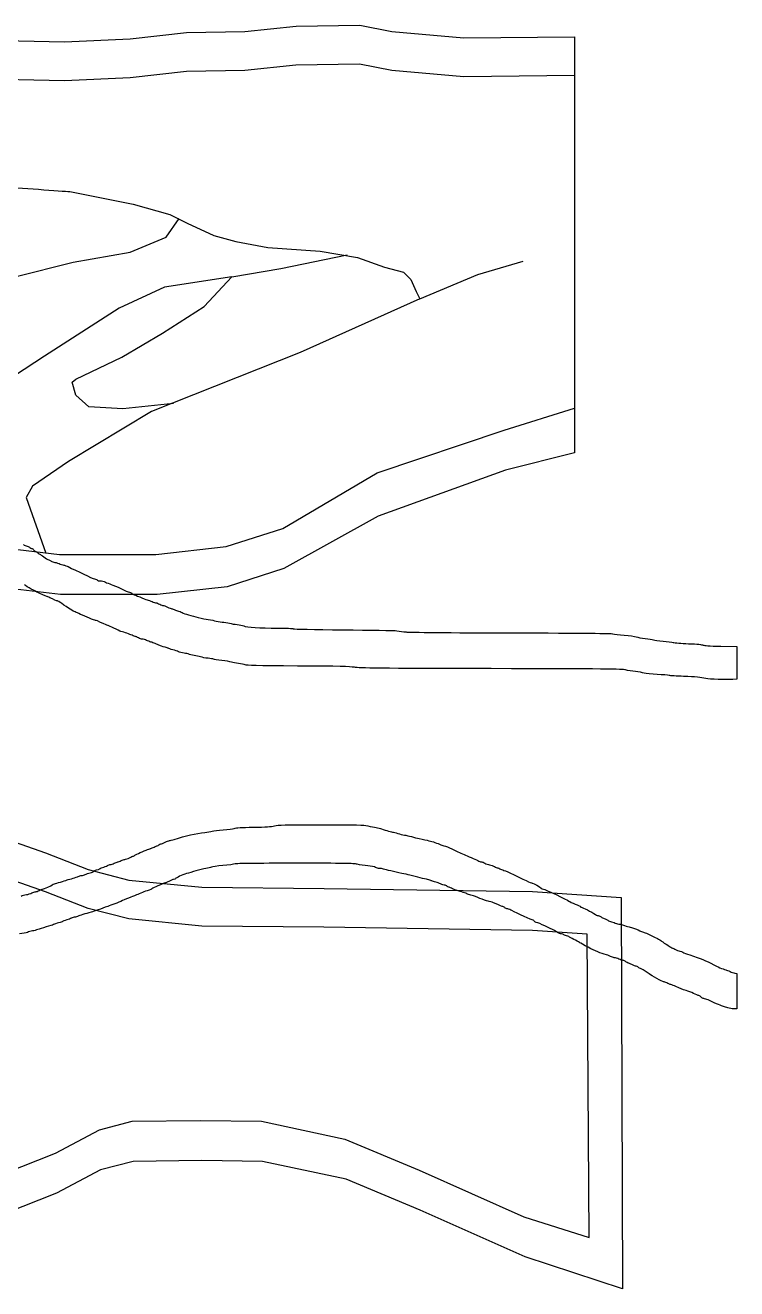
# Model space of a CAD drawing. Extents: x -192 to 192, y 100 to 188.
# Drawn here: x 154.9 to 192, y 114.9 to 180.7 of the extents above; entities that cross this region are included whole.
import ezdxf

# ---------------------------------------------------------------- set-up
doc = ezdxf.new("R2010")
doc.units = 0
doc.layers.add('Cut', color=7, linetype='CONTINUOUS')
doc.layers.add('Image', color=7, linetype='CONTINUOUS')

msp = doc.modelspace()

# ---------------------------------------------------------------- linework, layer by layer
at = {"layer": 'Cut', "color": 5}
for points in [[(152.207625, 179.944442), (156.987937, 179.835798), (160.410208, 179.998765), (163.343583, 180.324694), (166.385583, 180.379017), (169.047354, 180.650625), (172.360979, 180.704946), (174.044958, 180.379017), (177.793146, 180.053085), (183.55771, 180.107408), (183.55771, 158.421954), (179.949698, 157.53034), (173.318323, 155.13464), (168.414448, 152.403562), (165.46099, 151.456223), (161.806531, 151.044187), (156.777823, 151.044187), (149.09351, 151.960777)], [(183.55771, 178.07955), (177.786083, 178.025227), (174.037885, 178.351158), (172.35391, 178.677088), (169.040285, 178.622767), (166.378523, 178.351158), (163.336506, 178.296835), (160.403133, 177.970906), (156.980865, 177.80794), (152.200554, 177.916583), (149.104217, 178.188192), (144.378227, 178.459802), (139.543594, 178.785731), (133.541894, 179.126665), (128.811844, 179.083665), (123.86679, 178.868662), (114.965696, 178.825663), (112.471667, 178.52466), (110.321646, 178.481656), (108.472625, 178.438658), (107.225612, 178.137656), (104.817586, 178.137656), (102.45256, 178.309656)], [(157.271558, 172.03819), (160.556704, 171.388802), (162.466673, 170.85401), (163.383458, 170.395617), (164.758635, 169.746229), (165.904617, 169.440633), (167.585388, 169.135038), (170.297544, 168.944042), (172.24571, 168.600248), (173.659087, 168.103656), (174.652271, 167.83626), (175.034265, 167.454267), (175.30166, 166.843077), (175.492656, 166.461083), (178.510408, 167.721663), (180.878769, 168.40925)], [(165.699981, 167.594165), (162.19175, 167.065527), (159.836908, 165.960194), (155.944212, 163.461179), (151.234529, 160.385469), (150.177252, 159.952946), (149.168035, 159.808773), (148.014644, 159.808773), (147.197658, 160.001004), (146.572904, 160.721875), (146.572904, 161.346627), (147.005427, 162.548077), (148.543281, 164.326223), (151.618994, 166.344658), (154.406356, 167.594165), (157.43401, 168.363094), (160.413604, 168.891731), (162.287865, 169.660658), (162.960677, 170.633121)], [(162.656317, 160.999544), (160.02914, 160.721875), (158.250996, 160.81799), (157.578183, 161.442744), (157.385952, 162.115556), (157.578183, 162.259729), (159.981081, 163.413121), (162.095633, 164.662629), (164.258242, 166.05631), (165.699981, 167.594165), (168.247054, 168.026687), (171.707229, 168.747556)], [(175.492656, 166.461083), (169.256273, 163.65341), (161.518937, 160.5777), (157.193719, 157.982569), (155.319458, 156.685004), (154.983052, 156.108308), (156.008754, 153.205565)], [(122.017771, 157.626435), (123.694788, 157.067427), (128.381838, 156.336421), (135.21891, 155.34741), (149.039252, 154.047785), (156.723556, 153.131196), (161.752267, 153.131196), (165.406719, 153.543231), (168.36019, 154.490571), (173.264065, 157.388315), (179.89544, 159.617348), (183.55771, 160.761417)], [(153.066692, 138.619138), (156.000067, 137.587025), (158.227254, 136.717879), (160.345817, 136.17466), (164.148337, 135.794408), (170.503962, 135.740088), (181.368317, 135.577123), (185.982254, 135.259679), (186.055771, 114.8823), (180.974723, 116.53791), (175.506973, 118.978877), (171.650244, 120.589915), (167.305327, 121.517483), (164.132056, 121.566302), (160.568244, 121.517483), (158.859577, 121.078108), (156.565056, 119.857625), (152.122515, 118.100129)], [(152.067446, 120.187137), (156.510006, 121.944633), (158.804515, 123.165117), (160.513192, 123.604492), (164.077002, 123.65331), (167.250258, 123.604492), (171.595179, 122.676923), (175.451906, 121.065885), (180.919673, 118.624919), (184.308565, 117.549854), (184.207346, 133.349854), (181.360452, 133.549262), (170.496108, 133.712227), (164.140467, 133.766548), (160.337946, 134.1468), (158.2194, 134.690019), (155.992208, 135.559165), (153.058835, 136.591279)]]:
    msp.add_lwpolyline(points, dxfattribs=at)
msp.add_open_spline([(153.948213, 172.267387), (154.7504, 172.229187), (157.271558, 172.03819), (157.271558, 172.03819)], degree=3, dxfattribs=at)
at = {"layer": 'Image', "color": 7}
for points in [[(191.16485, 148.357879), (191.999975, 148.345254), (191.999975, 147.491367), (191.999975, 146.637462), (191.805954, 146.623617)], [(191.898787, 131.324017), (192.000017, 131.303775), (192.000017, 130.380079), (192.000017, 129.456383), (191.839746, 129.457842)], [(191.544496, 129.510742), (191.544454, 129.5099)]]:
    msp.add_lwpolyline(points, dxfattribs=at)
for points in [[(154.853558, 153.654021), (154.897829, 153.619329), (154.982308, 153.580387), (155.041371, 153.567492)], [(155.041371, 153.567492), (155.100392, 153.554604), (155.166788, 153.522254), (155.188892, 153.495608)], [(155.188892, 153.495608), (155.211038, 153.468975), (155.250142, 153.447167), (155.275808, 153.447167)], [(155.275808, 153.447167), (155.301496, 153.447167), (155.355517, 153.409208), (155.395871, 153.362812)], [(155.395871, 153.362812), (155.436183, 153.316417), (155.489413, 153.278458), (155.514058, 153.278458)], [(155.514058, 153.278458), (155.538725, 153.278458), (155.584933, 153.248087), (155.616704, 153.210971)], [(155.616704, 153.210971), (155.648496, 153.173854), (155.688704, 153.143487), (155.7061, 153.143487)], [(155.7061, 153.143487), (155.723496, 153.143487), (155.81535, 153.084871), (155.910225, 153.013242)], [(155.910225, 153.013242), (156.005121, 152.941592), (156.120392, 152.871471), (156.166371, 152.857404)], [(156.166371, 152.857404), (156.212371, 152.843337), (156.272767, 152.812771), (156.3006, 152.789479)], [(156.3006, 152.789479), (156.328433, 152.766183), (156.411954, 152.736417), (156.486183, 152.723321)], [(156.486183, 152.723321), (156.560413, 152.710225), (156.687621, 152.670337), (156.768829, 152.634683)], [(156.768829, 152.634683), (156.8501, 152.599033), (156.945746, 152.569867), (156.981496, 152.569867)], [(156.981496, 152.569867), (157.017225, 152.569867), (157.1026, 152.540754), (157.171204, 152.505167)], [(157.171204, 152.505167), (157.628725, 152.267937), (158.432746, 151.893725), (158.551496, 151.862746)], [(155.259579, 151.326929), (155.104579, 151.407404), (154.945142, 151.511529), (154.905287, 151.558325)], [(158.551496, 151.862746), (158.629558, 151.842375), (158.702579, 151.810929), (158.713746, 151.792879)], [(158.713746, 151.792879), (158.724871, 151.774825), (158.790642, 151.760054), (158.859892, 151.760054)], [(158.859892, 151.760054), (158.9291, 151.760054), (159.044621, 151.730021), (159.116621, 151.693317)], [(159.116621, 151.693317), (159.1886, 151.656612), (159.324683, 151.604046), (159.418996, 151.576504)], [(159.418996, 151.576504), (159.513308, 151.548962), (159.740933, 151.450162), (159.924871, 151.356946)], [(155.592017, 151.151058), (155.564183, 151.167304), (155.414558, 151.246442), (155.259579, 151.326929)], [(156.060975, 150.950237), (156.022183, 150.950237), (155.698808, 151.088717), (155.592017, 151.151058)], [(156.226433, 150.8841), (156.157808, 150.920479), (156.083329, 150.950237), (156.060975, 150.950237)], [(156.617912, 150.713525), (156.576267, 150.714567), (156.412767, 150.785354), (156.226433, 150.8841)], [(159.924871, 151.356946), (160.108767, 151.263733), (160.311142, 151.177733), (160.374642, 151.165817)], [(160.374642, 151.165817), (160.438121, 151.153912), (160.498038, 151.123312), (160.507829, 151.097817)], [(160.507829, 151.097817), (160.517621, 151.072321), (160.550558, 151.051337), (160.581038, 151.051179)], [(160.581038, 151.051179), (160.611558, 151.051179), (160.758329, 150.992237), (160.907267, 150.920554)], [(160.907267, 150.920554), (161.056183, 150.848871), (161.230788, 150.778962), (161.295308, 150.765183)], [(161.295308, 150.765183), (161.359788, 150.751408), (161.476267, 150.7115), (161.5541, 150.676479)], [(156.8236, 150.594687), (156.730808, 150.659767), (156.638246, 150.713237), (156.617912, 150.713525)], [(157.539392, 150.138092), (157.449933, 150.171729), (157.193142, 150.335504), (156.8236, 150.594687)], [(157.818996, 150.015312), (157.716933, 150.063396), (157.5911, 150.118646), (157.539392, 150.138092)], [(161.5541, 150.676479), (161.631954, 150.641462), (161.723288, 150.612812), (161.757079, 150.612812)], [(161.757079, 150.612812), (161.79085, 150.612812), (161.875142, 150.582446), (161.944371, 150.545329)], [(161.944371, 150.545329), (162.013642, 150.508212), (162.096913, 150.477371), (162.129454, 150.476792)], [(162.129454, 150.476792), (162.162017, 150.47575), (162.264558, 150.438387), (162.35735, 150.392742)], [(162.35735, 150.392742), (162.450142, 150.347104), (162.548829, 150.3091), (162.576663, 150.3083)], [(162.576663, 150.3083), (162.604517, 150.307258), (162.688017, 150.277508), (162.762246, 150.24165)], [(162.762246, 150.24165), (162.836496, 150.205796), (162.920392, 150.175946), (162.948746, 150.175312)], [(162.948746, 150.175312), (162.977121, 150.174271), (163.031017, 150.152654), (163.068538, 150.126367)], [(163.068538, 150.126367), (163.106079, 150.100079), (163.227121, 150.053229), (163.337558, 150.02225)], [(158.600308, 149.701771), (158.556746, 149.701771), (158.069371, 149.89735), (157.818996, 150.015312)], [(159.040079, 149.519487), (158.69135, 149.678754), (158.63585, 149.701771), (158.600308, 149.701771)], [(159.266246, 149.431833), (159.247412, 149.431833), (159.145642, 149.471279), (159.040079, 149.519487)], [(159.563537, 149.292246), (159.418871, 149.369021), (159.285037, 149.431833), (159.266246, 149.431833)], [(163.337558, 150.02225), (163.447954, 149.991279), (163.667392, 149.928804), (163.825142, 149.883433)], [(163.825142, 149.883433), (163.982871, 149.838046), (164.225829, 149.784967), (164.365017, 149.765471)], [(164.365017, 149.765471), (164.504204, 149.745962), (164.7016, 149.709017), (164.803663, 149.683371)], [(164.803663, 149.683371), (164.905725, 149.657717), (165.08035, 149.627508), (165.191704, 149.616233)], [(165.191704, 149.616233), (165.303058, 149.604962), (165.477663, 149.575554), (165.579746, 149.550871)], [(165.579746, 149.550871), (165.681808, 149.526196), (165.863371, 149.495796), (165.983183, 149.483321)], [(165.983183, 149.483321), (166.103017, 149.470846), (166.25485, 149.438054), (166.320621, 149.41045)], [(159.927892, 149.125442), (159.872225, 149.140404), (159.708267, 149.215471), (159.563537, 149.292246)], [(160.505225, 148.922933), (160.367767, 148.987108), (160.122787, 149.073017), (159.927892, 149.125442)], [(160.690808, 148.857992), (160.664996, 148.857992), (160.581496, 148.887337), (160.505225, 148.922933)], [(160.838933, 148.790729), (160.783267, 148.827604), (160.7166, 148.857875), (160.690808, 148.857992)], [(161.041892, 148.723467), (160.985954, 148.723467), (160.894621, 148.753854), (160.838933, 148.790729)], [(166.320621, 149.41045), (166.482913, 149.3423), (167.158871, 149.299487), (168.095225, 149.298054)], [(168.095225, 149.298054), (168.542246, 149.297012), (168.886683, 149.283167), (168.905183, 149.264662)], [(168.905183, 149.264662), (168.924683, 149.245162), (169.949704, 149.223883), (171.501642, 149.210746)], [(171.501642, 149.210746), (172.911996, 149.1988), (174.172225, 149.175846), (174.302121, 149.159721)], [(174.302121, 149.159721), (174.432038, 149.1436), (174.6446, 149.115329), (174.774517, 149.096908)], [(174.774517, 149.096908), (174.919496, 149.076346), (177.023725, 149.058779), (180.223892, 149.051421)], [(180.223892, 149.051421), (184.180558, 149.04235), (185.465579, 149.029612), (185.555183, 148.998708)], [(185.555183, 148.998708), (185.620142, 148.976312), (185.885871, 148.943496), (186.145683, 148.925783)], [(186.145683, 148.925783), (186.405496, 148.908067), (186.681808, 148.870783), (186.759725, 148.842925)], [(186.759725, 148.842925), (186.8376, 148.815067), (187.050162, 148.778067), (187.232121, 148.760675)], [(187.232121, 148.760675), (187.414017, 148.7433), (187.605267, 148.7127), (187.657142, 148.692696)], [(161.261225, 148.660937), (161.196537, 148.695204), (161.09785, 148.72335), (161.041892, 148.723467)], [(161.480037, 148.574608), (161.424371, 148.587821), (161.325912, 148.626667), (161.261225, 148.660937)], [(161.716246, 148.489546), (161.642017, 148.523108), (161.535725, 148.561387), (161.480037, 148.574608)], [(162.222371, 148.302446), (162.093246, 148.325304), (162.017621, 148.353258), (161.716246, 148.489546)], [(162.393246, 148.2489), (162.373517, 148.265212), (162.2966, 148.289308), (162.222371, 148.302446)], [(162.629454, 148.171358), (162.519308, 148.197696), (162.413017, 148.2326), (162.393246, 148.2489)], [(162.928662, 148.070721), (162.874246, 148.099729), (162.739621, 148.145017), (162.629454, 148.171358)], [(187.657142, 148.692696), (187.708954, 148.672683), (187.936725, 148.641683), (188.163267, 148.6238)], [(188.163267, 148.6238), (188.389767, 148.605917), (188.628267, 148.574483), (188.693225, 148.553942)], [(188.693225, 148.553942), (188.758183, 148.533412), (189.117308, 148.503696), (189.491267, 148.487921)], [(189.491267, 148.487921), (189.941621, 148.468933), (190.197996, 148.444271), (190.250454, 148.414871)], [(190.250454, 148.414871), (190.308121, 148.382596), (190.557371, 148.36705), (191.16485, 148.357879)], [(163.215475, 147.995221), (163.112162, 148.007737), (162.9831, 148.041712), (162.928662, 148.070721)], [(163.464225, 147.940771), (163.430746, 147.9582), (163.318808, 147.982696), (163.215475, 147.995221)], [(163.734162, 147.876208), (163.619204, 147.894292), (163.497725, 147.92335), (163.464225, 147.940771)], [(164.078204, 147.796375), (164.003975, 147.822196), (163.849162, 147.858121), (163.734162, 147.876208)], [(164.463746, 147.729417), (164.325933, 147.740425), (164.152433, 147.770562), (164.078204, 147.796375)], [(164.751829, 147.678233), (164.731183, 147.695379), (164.601537, 147.718408), (164.463746, 147.729417)], [(165.176142, 147.608242), (164.963433, 147.629592), (164.772475, 147.661087), (164.751829, 147.678233)], [(165.680954, 147.526079), (165.616017, 147.549917), (165.388808, 147.586887), (165.176142, 147.608242)], [(166.052121, 147.457958), (165.912933, 147.471596), (165.745912, 147.502246), (165.680954, 147.526079)], [(166.398517, 147.38535), (166.347204, 147.411658), (166.191308, 147.444337), (166.052121, 147.457958)], [(169.131662, 147.323308), (166.940287, 147.335096), (166.476037, 147.345629), (166.398517, 147.38535)], [(172.091996, 147.255317), (171.823517, 147.300371), (171.342787, 147.311404), (169.131662, 147.323308)], [(179.209371, 147.186683), (173.192204, 147.199829), (172.375767, 147.207708), (172.091996, 147.255317)], [(186.210912, 147.119283), (186.029912, 147.16575), (185.219683, 147.173542), (179.209371, 147.186683)], [(186.719287, 147.035937), (186.552267, 147.052871), (186.323496, 147.090379), (186.210912, 147.119283)], [(187.186517, 146.953775), (187.096558, 146.982025), (186.886329, 147.018992), (186.719287, 147.035937)], [(187.861371, 146.881917), (187.554621, 146.894221), (187.284621, 146.922975), (187.186517, 146.953775)], [(188.473892, 146.832979), (188.418225, 146.848617), (188.142579, 146.870633), (187.861371, 146.881917)], [(189.2331, 146.783958), (188.871204, 146.795292), (188.529579, 146.817342), (188.473892, 146.832979)], [(190.397204, 146.670233), (190.117933, 146.739967), (189.872454, 146.763954), (189.2331, 146.783958)], [(191.805954, 146.623617), (191.498392, 146.601654), (190.545621, 146.633212), (190.397204, 146.670233)], [(165.83285, 138.861071), (165.933267, 138.897808), (166.188079, 138.9143), (166.828246, 138.9255)], [(166.828246, 138.9255), (167.485017, 138.936979), (167.744579, 138.954213), (167.924871, 138.998308)], [(167.924871, 138.998308), (168.135392, 139.049796), (168.3976, 139.056071), (170.337454, 139.056071)], [(170.337454, 139.056071), (172.284517, 139.056071), (172.542267, 139.04985), (172.783767, 138.997042)], [(172.783767, 138.997042), (172.932225, 138.964575), (173.129621, 138.924329), (173.222412, 138.907604)], [(173.222412, 138.907604), (173.315204, 138.890871), (173.436683, 138.861242), (173.49235, 138.841754)], [(162.222412, 138.144279), (162.315204, 138.189925), (162.417642, 138.22775), (162.450037, 138.228329)], [(162.450037, 138.228329), (162.482433, 138.229371), (162.596308, 138.258454), (162.7031, 138.293992)], [(162.7031, 138.293992), (163.2736, 138.4838), (163.842058, 138.611558), (164.291287, 138.650921)], [(164.291287, 138.650921), (164.426996, 138.662813), (164.598204, 138.693762), (164.671746, 138.719713)], [(164.671746, 138.719713), (164.745267, 138.74565), (165.006225, 138.776958), (165.251642, 138.789283)], [(165.251642, 138.789283), (165.501767, 138.801854), (165.757204, 138.833404), (165.83285, 138.861071)], [(173.49235, 138.841754), (173.738433, 138.755646), (174.041642, 138.668033), (174.093537, 138.668033)], [(174.093537, 138.668033), (174.124621, 138.668033), (174.237413, 138.639058), (174.344204, 138.60365)], [(174.344204, 138.60365), (174.450996, 138.568229), (174.606683, 138.529912), (174.690204, 138.518483)], [(174.690204, 138.518483), (174.773725, 138.507062), (174.940746, 138.469596), (175.061371, 138.435233)], [(175.061371, 138.435233), (175.181996, 138.400879), (175.364204, 138.355062), (175.466267, 138.333425)], [(175.466267, 138.333425), (175.926287, 138.2359), (176.070912, 138.199954), (176.2761, 138.132142)], [(160.648787, 137.464625), (160.669371, 137.489404), (160.796475, 137.551796), (160.931308, 137.603283)], [(160.931308, 137.603283), (161.0661, 137.654763), (161.238787, 137.725592), (161.315079, 137.760683)], [(161.315079, 137.760683), (161.39135, 137.795775), (161.471121, 137.824475), (161.49235, 137.824475)], [(161.49235, 137.824475), (161.513558, 137.824475), (161.587579, 137.854846), (161.656871, 137.891963)], [(161.656871, 137.891963), (161.7261, 137.929075), (161.8001, 137.959446), (161.821329, 137.959446)], [(161.821329, 137.959446), (161.842517, 137.959446), (161.878746, 137.982221), (161.901871, 138.010058)], [(161.901871, 138.010058), (161.924975, 138.037896), (161.968579, 138.060808), (161.998767, 138.060979)], [(161.998767, 138.060979), (162.029017, 138.060979), (162.129621, 138.098633), (162.222412, 138.144279)], [(176.2761, 138.132142), (176.396725, 138.092275), (176.519996, 138.045825), (176.550017, 138.028921)], [(176.550017, 138.028921), (176.579996, 138.012021), (176.6711, 137.980279), (176.752475, 137.958392)], [(176.752475, 137.958392), (176.833787, 137.9365), (177.014204, 137.865546), (177.153392, 137.800729)], [(177.153392, 137.800729), (177.292579, 137.735912), (177.474787, 137.652337), (177.558308, 137.615008)], [(177.558308, 137.615008), (177.641808, 137.577683), (177.786058, 137.512496), (177.87885, 137.470162)], [(158.95785, 136.824342), (159.045975, 136.851021), (159.163683, 136.897067), (159.21935, 136.926679)], [(159.21935, 136.926679), (159.275017, 136.956275), (159.347746, 136.9806), (159.380975, 136.980708)], [(159.380975, 136.980708), (159.414183, 136.980708), (159.500892, 137.011288), (159.573642, 137.048404)], [(159.573642, 137.048404), (159.646392, 137.085521), (159.729371, 137.115888), (159.758017, 137.115888)], [(159.758017, 137.115888), (159.786662, 137.115888), (159.866725, 137.146254), (159.936017, 137.183371)], [(159.936017, 137.183371), (160.005246, 137.220488), (160.092496, 137.251329), (160.129892, 137.251913)], [(160.129892, 137.251913), (160.167287, 137.252954), (160.273808, 137.290313), (160.3666, 137.335963)], [(160.3666, 137.335963), (160.459392, 137.381608), (160.552412, 137.419092), (160.573371, 137.419263)], [(160.573371, 137.419263), (160.594287, 137.419263), (160.628225, 137.439846), (160.648787, 137.464625)], [(165.233162, 136.927304), (164.940496, 136.901521), (164.673183, 136.865533), (164.639142, 136.847325)], [(165.883183, 137.010846), (165.81835, 136.990667), (165.52585, 136.953075), (165.233162, 136.927304)], [(168.993725, 137.047533), (166.933204, 137.047533), (165.964371, 137.036113), (165.883183, 137.010846)], [(172.233225, 136.994313), (172.018892, 137.040529), (171.592225, 137.047533), (168.993725, 137.047533)], [(172.783725, 136.913163), (172.616704, 136.928525), (172.368954, 136.965042), (172.233225, 136.994313)], [(173.188621, 136.831625), (173.132954, 136.861104), (172.950746, 136.8978), (172.783725, 136.913163)], [(177.87885, 137.470162), (177.971642, 137.427825), (178.146267, 137.352704), (178.266892, 137.303229)], [(178.266892, 137.303229), (178.387517, 137.253746), (178.526496, 137.191354), (178.575767, 137.164583)], [(178.575767, 137.164583), (178.625037, 137.1378), (178.691558, 137.115887), (178.723621, 137.115887)], [(178.723621, 137.115887), (178.755683, 137.115887), (178.829267, 137.086796), (178.887142, 137.051237)], [(178.887142, 137.051237), (178.944996, 137.015671), (179.053079, 136.9755), (179.127308, 136.961937)], [(179.127308, 136.961937), (179.201558, 136.948379), (179.315204, 136.909142), (179.379871, 136.874746)], [(157.127329, 136.178746), (157.182996, 136.197938), (157.319662, 136.238842), (157.431017, 136.269629)], [(157.431017, 136.269629), (157.54235, 136.300421), (157.666642, 136.343987), (157.707162, 136.366458)], [(157.707162, 136.366458), (157.747704, 136.388921), (157.823642, 136.407392), (157.875871, 136.407508)], [(157.875871, 136.407508), (157.928142, 136.407508), (158.016142, 136.431308), (158.071433, 136.460138)], [(158.071433, 136.460138), (158.126704, 136.488967), (158.243162, 136.527833), (158.330183, 136.546488)], [(158.330183, 136.546488), (158.417162, 136.56515), (158.496621, 136.601929), (158.506704, 136.628225)], [(158.506704, 136.628225), (158.516829, 136.654513), (158.586371, 136.685829), (158.661308, 136.697821)], [(158.661308, 136.697821), (158.736267, 136.7098), (158.797579, 136.732258), (158.797579, 136.747725)], [(158.797579, 136.747725), (158.797579, 136.763196), (158.869725, 136.797675), (158.95785, 136.824342)], [(163.335871, 136.5064), (163.109433, 136.438738), (162.796058, 136.292454), (162.763037, 136.238971)], [(163.829725, 136.654117), (163.669454, 136.60615), (163.447225, 136.539679), (163.335871, 136.5064)], [(164.349183, 136.777763), (164.223767, 136.757729), (163.989996, 136.702083), (163.829725, 136.654117)], [(164.639142, 136.847325), (164.605079, 136.829104), (164.474621, 136.797808), (164.349183, 136.777763)], [(173.391308, 136.777804), (173.335517, 136.777804), (173.244308, 136.802142), (173.188621, 136.831625)], [(173.610642, 136.740688), (173.545787, 136.760988), (173.4471, 136.777688), (173.391308, 136.777804)], [(174.555183, 136.522383), (174.164142, 136.602079), (173.740767, 136.699933), (173.610642, 136.740688)], [(174.976975, 136.426758), (174.884183, 136.450988), (174.694371, 136.494021), (174.555183, 136.522383)], [(175.901287, 136.200746), (175.757933, 136.230017), (175.324371, 136.336042), (174.976975, 136.426758)], [(179.379871, 136.874746), (179.444558, 136.84035), (179.520892, 136.812208), (179.549537, 136.812208)], [(179.549537, 136.812208), (179.578142, 136.812208), (179.631537, 136.791592), (179.6681, 136.766392)], [(179.6681, 136.766392), (179.704704, 136.7412), (179.795412, 136.701933), (179.869642, 136.679125)], [(179.869642, 136.679125), (179.943892, 136.656329), (180.171642, 136.557092), (180.375788, 136.458608)], [(180.375788, 136.458608), (181.162558, 136.079037), (181.329579, 136.002392), (181.370037, 136.002392)], [(155.473954, 135.563742), (155.5116, 135.563742), (155.5991, 135.594108), (155.66835, 135.631225)], [(155.66835, 135.631225), (155.737621, 135.668342), (155.817725, 135.698708), (155.846412, 135.698708)], [(155.846412, 135.698708), (155.910892, 135.698708), (156.322933, 135.889092), (156.348683, 135.930783)], [(156.348683, 135.930783), (156.359017, 135.947496), (156.409392, 135.970558), (156.460621, 135.982029)], [(156.460621, 135.982029), (156.5666, 136.005754), (156.975683, 136.126467), (157.127329, 136.178746)], [(161.404433, 135.649396), (161.287642, 135.621563), (160.982683, 135.507788), (160.805204, 135.425813)], [(161.515496, 135.700621), (161.5056, 135.68465), (161.455642, 135.661596), (161.404433, 135.649396)], [(162.303183, 136.05015), (161.821246, 135.869325), (161.543642, 135.746133), (161.515496, 135.700621)], [(162.5216, 136.154888), (162.483058, 136.127896), (162.384787, 136.080763), (162.303183, 136.05015)], [(162.666537, 136.203975), (162.625371, 136.203975), (162.560142, 136.181883), (162.5216, 136.154888)], [(162.763037, 136.238971), (162.751121, 136.219729), (162.707725, 136.203975), (162.666537, 136.203975)], [(176.086871, 136.139633), (176.06635, 136.156588), (175.982829, 136.184088), (175.901287, 136.200746)], [(176.259183, 136.083958), (176.184954, 136.097613), (176.107412, 136.122667), (176.086871, 136.139633)], [(176.512246, 135.995933), (176.447287, 136.030688), (176.333412, 136.070292), (176.259183, 136.083958)], [(176.756225, 135.912313), (176.686996, 135.923554), (176.577204, 135.961175), (176.512246, 135.995933)], [(176.920662, 135.845471), (176.899475, 135.871), (176.825475, 135.901075), (176.756225, 135.912313)], [(176.997183, 135.798867), (176.976267, 135.798867), (176.941808, 135.819954), (176.920662, 135.845471)], [(177.136475, 135.7443), (177.080808, 135.774192), (177.018142, 135.79875), (176.997183, 135.798867)], [(177.389537, 135.645054), (177.306037, 135.669738), (177.192162, 135.714404), (177.136475, 135.7443)], [(177.980037, 135.443371), (177.878642, 135.491071), (177.673892, 135.561004), (177.389537, 135.645054)], [(181.370037, 136.002392), (181.426683, 136.002392), (181.738746, 135.831012), (181.815454, 135.757758)], [(181.815454, 135.757758), (181.849475, 135.725283), (181.899829, 135.698708), (181.927371, 135.698708)], [(181.927371, 135.698708), (181.995954, 135.698708), (183.176392, 135.145029), (183.260746, 135.073275)], [(154.737662, 135.338825), (154.790496, 135.366146), (154.909454, 135.399733), (155.001996, 135.41345)], [(155.001996, 135.41345), (155.094558, 135.427167), (155.223183, 135.466604), (155.287871, 135.501062)], [(155.287871, 135.501062), (155.352537, 135.535546), (155.436308, 135.563742), (155.473954, 135.563742)], [(159.60735, 134.938596), (159.486725, 134.89645), (159.319683, 134.835438), (159.236183, 134.803004)], [(160.012246, 135.101158), (159.910183, 135.053888), (159.727975, 134.980729), (159.60735, 134.938596)], [(160.434037, 135.275292), (160.304121, 135.226788), (160.114329, 135.148429), (160.012246, 135.101158)], [(160.805204, 135.425813), (160.730975, 135.391533), (160.563933, 135.323796), (160.434037, 135.275292)], [(178.216225, 135.364358), (178.141996, 135.381621), (178.035704, 135.417175), (177.980037, 135.443371)], [(178.62435, 135.216875), (178.474121, 135.280721), (178.290475, 135.347088), (178.216225, 135.364358)], [(179.046121, 135.077888), (178.964371, 135.090479), (178.774558, 135.153017), (178.62435, 135.216875)], [(179.329725, 134.990483), (179.255496, 135.025954), (179.127892, 135.065288), (179.046121, 135.077888)], [(179.785246, 134.803438), (179.682746, 134.83335), (179.510767, 134.903967), (179.329725, 134.990483)], [(183.260746, 135.073275), (183.288579, 135.049604), (183.436621, 134.982137), (183.589746, 134.923362)], [(157.697267, 134.288854), (157.662142, 134.270688), (157.572683, 134.244863), (157.498454, 134.231471)], [(158.375746, 134.501863), (158.060537, 134.415958), (157.761308, 134.322017), (157.697267, 134.288854)], [(159.236183, 134.803004), (158.910225, 134.67645), (158.536808, 134.54575), (158.375746, 134.501863)], [(179.920225, 134.734821), (179.892392, 134.759021), (179.831642, 134.789896), (179.785246, 134.803438)], [(180.072058, 134.666408), (180.016392, 134.679846), (179.948058, 134.710625), (179.920225, 134.734821)], [(180.291392, 134.579754), (180.226433, 134.613983), (180.127746, 134.652987), (180.072058, 134.666408)], [(181.389496, 134.078208), (181.350058, 134.078208), (180.547933, 134.444567), (180.291392, 134.579754)], [(183.589746, 134.923362), (183.742871, 134.864587), (183.868121, 134.802421), (183.868121, 134.785213)], [(183.868121, 134.785213), (183.868121, 134.768), (183.885496, 134.753925), (183.906746, 134.753925)], [(183.906746, 134.753925), (183.970329, 134.753925), (184.439683, 134.515462), (184.651267, 134.375675)], [(184.651267, 134.375675), (184.701558, 134.342458), (184.773642, 134.315275), (184.811558, 134.315275)], [(184.811558, 134.315275), (184.849412, 134.315275), (184.908558, 134.2871), (184.942975, 134.252671)], [(156.030662, 133.728321), (155.85435, 133.682263), (155.656975, 133.622371), (155.592017, 133.595238)], [(156.418704, 133.854592), (156.381579, 133.831204), (156.206954, 133.774379), (156.030662, 133.728321)], [(156.679621, 133.939338), (156.573246, 133.916117), (156.455808, 133.877979), (156.418704, 133.854592)], [(156.891121, 134.010808), (156.881204, 133.994729), (156.786017, 133.962567), (156.679621, 133.939338)], [(157.1026, 134.096058), (156.996225, 134.06525), (156.901079, 134.026888), (156.891121, 134.010808)], [(157.329746, 134.179604), (157.311183, 134.164463), (157.208975, 134.126871), (157.1026, 134.096058)], [(157.498454, 134.231471), (157.424225, 134.218092), (157.348308, 134.194754), (157.329746, 134.179604)], [(181.449142, 134.031938), (181.439454, 134.057392), (181.412537, 134.078208), (181.389496, 134.078208)], [(181.562433, 133.963263), (181.509892, 133.975588), (181.458933, 134.006496), (181.449142, 134.031938)], [(182.500392, 133.546408), (182.30635, 133.659983), (181.692746, 133.932696), (181.562433, 133.963263)], [(184.942975, 134.252671), (184.977433, 134.218246), (185.049537, 134.179104), (185.103246, 134.165692)], [(185.103246, 134.165692), (185.156975, 134.152279), (185.223704, 134.121225), (185.251558, 134.096679)], [(185.251558, 134.096679), (185.279392, 134.072129), (185.355308, 134.036267), (185.420267, 134.016992)], [(185.420267, 134.016992), (185.485204, 133.997717), (185.5991, 133.958912), (185.673329, 133.930771)], [(185.673329, 133.930771), (185.747558, 133.902617), (185.851558, 133.878925), (185.904433, 133.878112)], [(185.904433, 133.878112), (185.957308, 133.877071), (186.048412, 133.854671), (186.106892, 133.827825)], [(186.106892, 133.827825), (186.16535, 133.800987), (186.296725, 133.75645), (186.398787, 133.728854)], [(186.398787, 133.728854), (186.641079, 133.663354), (186.856871, 133.583479), (186.949058, 133.525133)], [(155.060287, 133.448175), (154.9961, 133.421329), (154.804746, 133.386046), (154.635079, 133.369758)], [(155.325517, 133.521429), (155.243892, 133.507975), (155.124537, 133.475013), (155.060287, 133.448175)], [(155.592017, 133.595238), (155.527058, 133.5681), (155.407142, 133.534883), (155.325517, 133.521429)], [(182.879121, 133.370117), (182.804517, 133.370117), (182.785996, 133.379288), (182.500392, 133.546408)], [(182.973329, 133.336796), (182.962204, 133.354846), (182.919767, 133.36985), (182.879121, 133.370117)], [(183.135579, 133.266179), (183.057517, 133.286963), (182.984496, 133.318742), (182.973329, 133.336796)], [(183.328204, 133.187525), (183.30035, 133.209996), (183.213662, 133.245383), (183.135579, 133.266179)], [(183.598142, 133.034904), (183.477496, 133.096379), (183.356037, 133.165058), (183.328204, 133.187525)], [(183.834329, 132.90175), (183.825058, 132.913508), (183.718767, 132.973433), (183.598142, 133.034904)], [(186.949058, 133.525133), (186.989746, 133.499396), (187.076163, 133.467246), (187.141121, 133.453688)], [(187.141121, 133.453688), (187.246267, 133.431733), (187.424829, 133.3509), (187.866579, 133.125287)], [(187.866579, 133.125287), (187.940808, 133.087383), (188.039517, 133.027575), (188.085912, 132.992388)], [(188.085912, 132.992388), (188.2171, 132.8929), (188.628454, 132.628287), (188.653725, 132.627104)], [(184.260829, 132.668971), (184.035537, 132.785233), (183.8436, 132.889983), (183.834329, 132.90175)], [(185.222142, 132.273175), (184.890912, 132.368337), (184.65585, 132.465113), (184.260829, 132.668971)], [(188.653725, 132.627104), (188.666204, 132.626062), (188.752308, 132.5887), (188.8451, 132.543054)], [(188.8451, 132.543054), (188.937892, 132.497408), (189.034267, 132.459933), (189.059225, 132.459754)], [(189.059225, 132.459754), (189.084204, 132.459754), (189.144933, 132.437112), (189.194204, 132.409804)], [(189.194204, 132.409804), (189.243475, 132.382504), (189.405225, 132.321104), (189.553704, 132.273358)], [(185.481996, 132.174729), (185.424996, 132.204192), (185.308079, 132.248488), (185.222142, 132.273175)], [(185.651037, 132.121154), (185.615058, 132.121154), (185.538954, 132.145271), (185.481996, 132.174729)], [(185.863621, 132.054417), (185.782725, 132.091125), (185.687058, 132.121154), (185.651037, 132.121154)], [(186.081454, 131.986933), (186.042558, 131.986933), (185.944517, 132.0177), (185.863621, 132.054417)], [(186.230037, 131.9187), (186.187246, 131.955817), (186.120371, 131.986521), (186.081454, 131.986933)], [(186.345121, 131.851217), (186.324621, 131.851217), (186.272829, 131.881583), (186.230037, 131.9187)], [(186.540871, 131.766858), (186.453704, 131.813254), (186.365642, 131.851217), (186.345121, 131.851217)], [(186.766371, 131.682504), (186.729475, 131.682504), (186.628017, 131.720462), (186.540871, 131.766858)], [(186.856392, 131.645325), (186.843746, 131.665779), (186.803246, 131.682504), (186.766371, 131.682504)], [(186.984912, 131.558554), (186.926871, 131.585821), (186.869058, 131.624867), (186.856392, 131.645325)], [(189.553704, 132.273358), (190.122871, 132.090317), (190.39485, 131.978154), (190.80335, 131.75805)], [(190.80335, 131.75805), (190.978454, 131.6637), (191.277996, 131.537933), (191.426392, 131.496454)], [(187.430954, 131.290167), (187.299017, 131.395717), (187.183142, 131.465433), (186.984912, 131.558554)], [(188.194475, 130.872688), (188.126079, 130.872688), (187.5786, 131.172025), (187.430954, 131.290167)], [(191.426392, 131.496454), (191.472787, 131.483492), (191.575308, 131.443942), (191.654162, 131.408575)], [(191.654162, 131.408575), (191.733037, 131.3732), (191.8431, 131.335154), (191.898787, 131.324017)], [(188.356308, 130.810392), (188.291621, 130.844662), (188.218808, 130.872688), (188.194475, 130.872688)], [(188.575121, 130.724621), (188.519454, 130.737517), (188.420996, 130.776121), (188.356308, 130.810392)], [(188.828183, 130.630196), (188.744683, 130.669221), (188.630808, 130.711717), (188.575121, 130.724621)], [(189.368079, 130.417021), (189.168767, 130.478463), (189.066412, 130.518858), (188.828183, 130.630196)], [(189.7561, 130.266129), (189.644746, 130.317658), (189.470142, 130.385567), (189.368079, 130.417021)], [(190.030037, 130.150529), (189.990725, 130.162571), (189.867454, 130.214587), (189.7561, 130.266129)], [(190.161787, 130.062017), (190.128621, 130.098658), (190.06935, 130.138487), (190.030037, 130.150529)], [(190.290558, 129.995387), (190.252892, 129.995387), (190.194954, 130.025375), (190.161787, 130.062017)], [(190.513079, 129.924404), (190.42835, 129.96345), (190.328204, 129.995387), (190.290558, 129.995387)], [(191.308246, 129.588233), (191.191475, 129.619275), (190.994683, 129.702471), (190.513079, 129.924404)], [(191.544454, 129.5099), (191.470225, 129.538179), (191.363933, 129.573429), (191.308246, 129.588233)], [(191.839746, 129.457842), (191.7516, 129.458883), (191.618725, 129.482462), (191.544496, 129.510742)]]:
    msp.add_open_spline(points, degree=3, dxfattribs=at)

doc.saveas('drawing.dxf')
